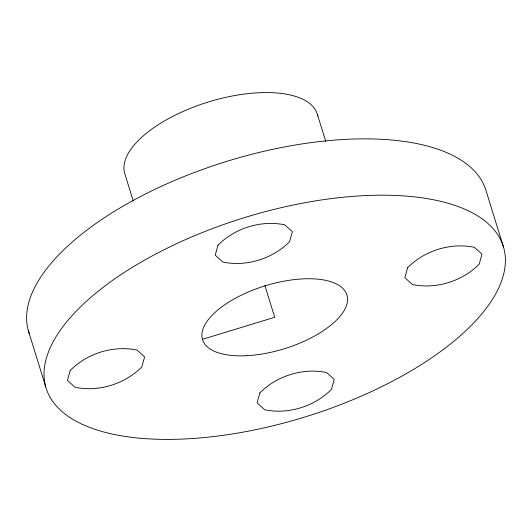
<?xml version="1.0" encoding="UTF-8"?>
<svg xmlns="http://www.w3.org/2000/svg" width="532" height="532" viewBox="0 0 532 532"><rect width="100%" height="100%" fill="white"/><g stroke="black" fill="none" stroke-linecap="round" stroke-linejoin="round"><path stroke-width="0.8" d="M202.426 339.316L274.718 317.298L264.916 285.637M503.651 247.573A239.327 104.159 -17.2 0 0 135.653 265.348A239.327 104.159 -17.2 0 0 184.85 438.967A239.327 104.159 -17.2 0 0 503.651 247.573L486.215 191.241A239.327 104.159 -17.2 0 0 225.355 161.808A239.327 104.159 -17.2 0 0 29.333 333.737M317.458 114.606L325.777 141.485M133.239 200.99L124.674 173.319A100.767 43.857 -17.2 0 1 210.778 101.253A100.767 43.857 -17.2 0 1 317.81 116.089M28.349 330.685L45.785 387.023M70.251 370.398L67.478 380.413L75.032 387.283C98.759 392.184 124.747 384.064 141.818 366.94L144.591 356.932L137.03 350.063C113.303 345.162 87.315 353.281 70.251 370.398M218.007 245.166L215.234 255.18L222.788 262.05C246.516 266.944 272.504 258.825 289.574 241.708L292.347 231.693L284.786 224.823C261.059 219.929 235.071 228.048 218.007 245.166M259.869 392.882L257.096 402.897L264.65 409.766C288.377 414.667 314.365 406.548 331.436 389.431L334.209 379.416L326.648 372.546C302.921 367.645 276.933 375.765 259.869 392.882M407.625 267.649L404.852 277.664L412.406 284.534C436.134 289.428 462.122 281.308 479.186 264.191L481.965 254.176L474.404 247.307C450.677 242.412 424.689 250.532 407.625 267.649M246.343 355.722A75.577 32.891 -17.2 0 0 347.01 295.28A75.577 32.891 -17.2 0 0 230.802 300.893A75.577 32.891 -17.2 0 0 246.343 355.722"/></g></svg>
